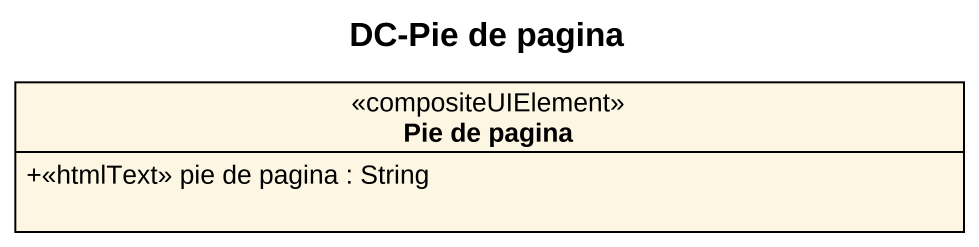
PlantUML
@startuml
title DC-Pie de pagina
hide circle
hide empty members
skinparam classAttributeIconSize 0
class "Pie de pagina" as Pie_de_pagina <<compositeUIElement>> {
  +<<htmlText>> pie de pagina : String
}
@enduml
